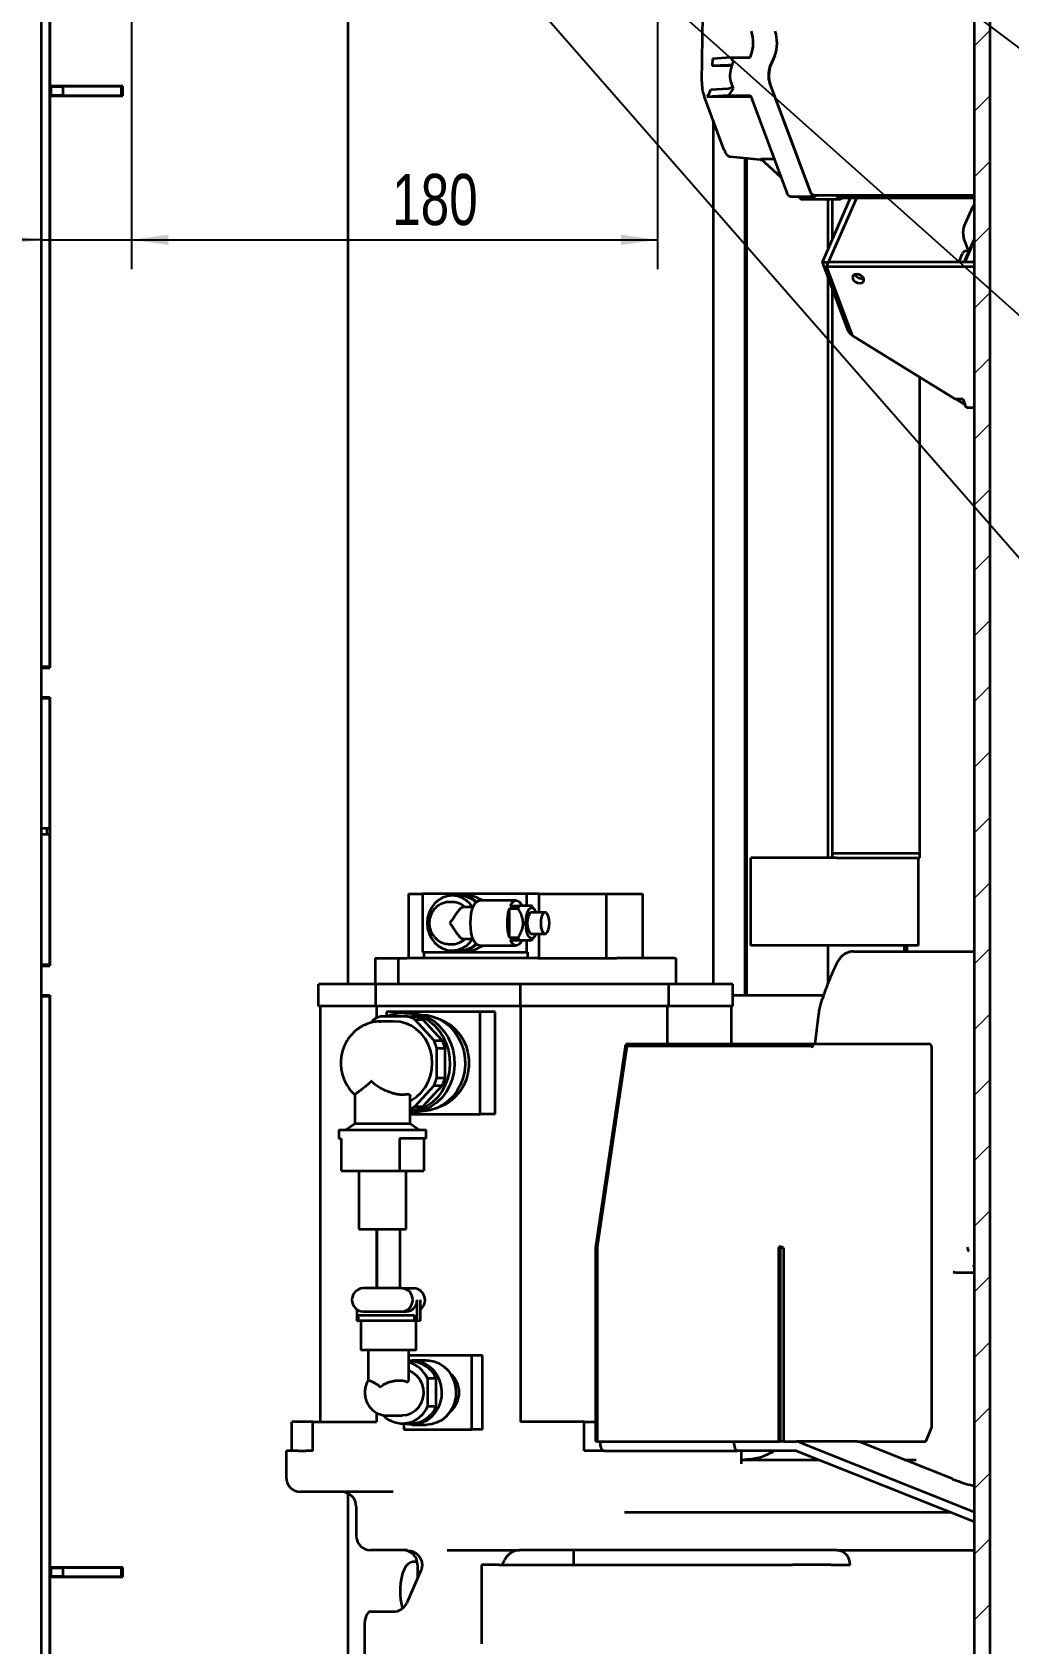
# Paper-space layout 'Blatt1' of a CAD drawing. Header units: millimetres. Extents: x 0 to 1189, y 0 to 841.
# Drawn here: x 539.8 to 606.6, y 474 to 584.4 of the extents above; entities that cross this region are included whole.
import ezdxf

# ---------------------------------------------------------------- set-up
doc = ezdxf.new("R2010")
doc.units = ezdxf.units.MM
doc.layers.add('BEMASSUNG', color=1, linetype='Continuous')
doc.layers.add('BESCHRIFTUNG', color=5, linetype='Continuous')
doc.styles.add('SLDTEXTSTYLE2', font='TXT', dxfattribs={"width": 0.75})
doc.dimstyles.new('SLDDIMSTYLE0', dxfattribs={"dimtxt": 0.18, "dimasz": 0.7, "dimexe": 0, "dimexo": 0.0625, "dimgap": 0, "dimtad": 0, "dimtih": 1, "dimtoh": 1, "dimdec": 0, "dimrnd": 1e-09, "dimzin": 0, "dimdsep": 46, "dimtxsty": 'Standard', "dimblk1": 'DOT', "dimblk2": 'DOT', "dimsah": 1, "dimcen": 0.09, "dimadec": 0, "dimazin": 0, "dimtfac": 0.7, "dimtdec": 0, "dimtofl": 0, "dimtmove": 0, "dimatfit": 3, "dimldrblk": 'DOT', "dimfxl": 1, "dimfrac": 2, "dimtolj": 1, "dimtzin": 0, "dimarcsym": 0})
doc.dimstyles.new('SLDDIMSTYLE1', dxfattribs={"dimtxt": 3.5, "dimasz": 2.5, "dimexe": 0, "dimexo": 0.0625, "dimgap": 0.875, "dimtad": 1, "dimdec": 1, "dimlfac": 5, "dimrnd": 1e-09, "dimzin": 12, "dimdsep": 46, "dimtxsty": 'SLDTEXTSTYLE2', "dimsah": 1, "dimcen": 0.09, "dimadec": 0, "dimazin": 3, "dimtfac": 1, "dimtdec": 1, "dimtmove": 0, "dimatfit": 0, "dimfxl": 1, "dimfrac": 2, "dimtolj": 1, "dimtzin": 12, "dimarcsym": 0})
doc.dimstyles.new('SLDDIMSTYLE2', dxfattribs={"dimtxt": 3.5, "dimasz": 2.5, "dimexe": 0, "dimexo": 0.0625, "dimgap": 0.875, "dimtad": 1, "dimdec": 1, "dimlfac": 5, "dimrnd": 1e-09, "dimzin": 12, "dimdsep": 46, "dimtxsty": 'SLDTEXTSTYLE2', "dimsah": 1, "dimcen": 0.09, "dimadec": 0, "dimazin": 3, "dimtfac": 1, "dimtdec": 1, "dimtofl": 0, "dimtmove": 0, "dimatfit": 3, "dimfxl": 1, "dimfrac": 2, "dimtolj": 1, "dimtzin": 12, "dimarcsym": 0})

# ---------------------------------------------------------------- blocks, each defined once
blk = doc.blocks.new('SW_HATCH_0')
at = {"color": 0, "linetype": 'Continuous', "lineweight": 18}
for p, q in [((187.17, -37.34), (186.1, -38.41)), ((187.17, -41.83), (186.1, -42.9)), ((187.17, -46.32), (186.1, -47.39)), ((187.17, -50.81), (186.1, -51.88)), ((187.17, -55.3), (186.1, -56.37)), ((187.17, -59.79), (186.1, -60.86)), ((187.17, -64.28), (186.1, -65.35)), ((187.17, -68.77), (186.1, -69.84)), ((187.17, -73.26), (186.1, -74.33)), ((187.17, -77.75), (186.1, -78.82)), ((187.17, -82.24), (186.1, -83.31)), ((187.17, -86.73), (186.1, -87.8)), ((187.17, -91.22), (186.1, -92.29)), ((187.17, -95.71), (186.1, -96.78)), ((187.17, -100.2), (186.1, -101.27)), ((187.17, -104.69), (186.1, -105.76)), ((187.17, -109.18), (186.1, -110.25)), ((187.17, -113.67), (186.1, -114.74)), ((187.17, -118.16), (186.1, -119.23)), ((187.17, -122.65), (186.1, -123.72)), ((187.17, -127.14), (186.1, -128.21)), ((187.17, -131.63), (186.1, -132.7)), ((187.17, -136.12), (186.1, -137.19)), ((187.17, -140.61), (186.1, -141.68)), ((187.17, -145.1), (186.1, -146.17))]:
    blk.add_line(p, q, dxfattribs=at)
blk = doc.blocks.new('_D_3')
at = {"layer": 'BEMASSUNG'}
for p, q in [((546.56, 622.43), (546.56, 568.15)), ((582.56, 622.43), (582.56, 568.15)), ((546.56, 570.15), (582.56, 570.15))]:
    blk.add_line(p, q, dxfattribs=at)
for points in [[(546.56, 570.15), (549.06, 569.8), (549.06, 570.5)], [(582.56, 570.15), (580.06, 570.5), (580.06, 569.8)]]:
    blk.add_solid(points, dxfattribs=at)
at = {"layer": 'BEMASSUNG', "insert": (564.39, 574.66), "char_height": 3.5, "attachment_point": 1, "style": 'SLDTEXTSTYLE2'}
blk.add_mtext('180', dxfattribs=at)
blk = doc.blocks.new('_D_4')
at = {"layer": 'BEMASSUNG'}
for p, q in [((546.56, 602.43), (546.56, 568.15)), ((540.36, 570.15), (530.08, 570.15)), ((540.36, 570.15), (546.56, 570.15)), ((546.56, 570.15), (551.56, 570.15))]:
    blk.add_line(p, q, dxfattribs=at)
for centre, start, end in [((536.29, 572.92), 153.4349, 206.5651), ((530.35, 572.92), 333.4349, 26.5651)]:
    blk.add_arc(centre, 6.21, start, end, dxfattribs=at)
for points in [[(540.36, 570.15), (537.86, 570.5), (537.86, 569.8)], [(546.56, 570.15), (549.06, 569.8), (549.06, 570.5)]]:
    blk.add_solid(points, dxfattribs=at)
at = {"layer": 'BEMASSUNG', "insert": (530.74, 574.66), "char_height": 3.5, "attachment_point": 1, "style": 'SLDTEXTSTYLE2'}
blk.add_mtext('31', dxfattribs=at)
blk = doc.blocks.new('_Dot')
at = {"color": 0, "linetype": 'ByBlock', "lineweight": -2}
blk.add_line((-0.5, 0), (-1, 0), dxfattribs=at)
at = {"color": 0, "linetype": 'ByBlock', "const_width": 0.5}
blk.add_lwpolyline([(-0.25, 0, 1), (0.25, 0, 1)], format="xyb", close=True, dxfattribs=at)

psp = doc.layouts.new('Blatt1')

# ---------------------------------------------------------------- linework, layer by layer
at = {"color": 7, "linetype": 'Continuous', "lineweight": 35}
for p, q in [((604.222, 733.312), (604.222, 426.386)), ((605.292, 733.312), (605.292, 426.592)), ((540.356, 686.632), (540.356, 458.432)), ((540.956, 601.639), (540.956, 580.659)), ((540.956, 540.939), (540.956, 601.539)), ((561.356, 593.632), (561.356, 519.192)), ((585.585, 581), (585.659, 585.508)), ((586.305, 582.551), (586.297, 582.052)), ((587.562, 582.625), (586.305, 582.551)), ((587.764, 582.339), (587.562, 582.625)), ((587.562, 582.625), (588.895, 582.625)), ((588.895, 582.625), (588.948, 582.745)), ((590.247, 581.999), (590.575, 582.745)), ((590.575, 582.745), (590.306, 582.135)), ((587.418, 582.117), (586.297, 582.052)), ((587.637, 582.052), (586.297, 582.052)), ((587.614, 581.999), (587.764, 582.339)), ((545.956, 580.659), (540.956, 580.659)), ((540.956, 580.639), (541.056, 580.639)), ((541.056, 580.039), (541.056, 580.639)), ((541.056, 580.639), (541.856, 580.639)), ((541.856, 580.639), (541.856, 580.039)), ((545.856, 580.639), (541.856, 580.639)), ((545.856, 580.039), (545.856, 580.639)), ((545.956, 580.639), (545.856, 580.639)), ((545.956, 580.019), (545.956, 580.659)), ((586.194, 580.449), (587.392, 580.518)), ((587.734, 580.5), (587.407, 580.02)), ((587.596, 580.869), (587.734, 580.5)), ((590.228, 580.869), (593.034, 573.372)), ((590.283, 580.722), (592.979, 573.519)), ((540.956, 580.039), (541.056, 580.039)), ((540.956, 580.019), (540.956, 540.839)), ((540.956, 580.019), (545.956, 580.019)), ((541.856, 580.039), (541.056, 580.039)), ((541.856, 580.039), (545.856, 580.039)), ((545.956, 580.039), (545.856, 580.039)), ((587.125, 576.28), (585.735, 579.994)), ((587.407, 580.02), (585.939, 579.935)), ((585.98, 579.994), (585.939, 579.935)), ((588.951, 579.935), (585.939, 579.935)), ((587.407, 580.02), (588.919, 580.02)), ((588.919, 580.02), (591.407, 573.372)), ((586.356, 578.335), (586.356, 519.192)), ((589.569, 575.627), (587.52, 575.83)), ((588.556, 518.432), (588.556, 575.728)), ((588.636, 575.72), (588.636, 518.432)), ((589.592, 575.626), (589.569, 575.627)), ((589.592, 575.626), (589.703, 575.626)), ((589.634, 575.69), (590.54, 575.69)), ((591.019, 574.409), (589.634, 575.69)), ((591.646, 573.114), (593.273, 573.114)), ((592.418, 572.938), (595.05, 572.938)), ((593.278, 573.197), (604.222, 573.197)), ((593.835, 568.618), (595.771, 573.02)), ((594.236, 569.53), (594.236, 572.938)), ((594.256, 568.62), (596.192, 573.02)), ((594.515, 572.938), (594.515, 570.163)), ((594.811, 573.197), (594.812, 573.195)), ((595.055, 573.02), (604.222, 573.02)), ((603.54, 571.08), (604.124, 572.409)), ((603.85, 569.366), (603.526, 570.232)), ((604.039, 569.669), (603.577, 568.62)), ((603.905, 569.366), (603.603, 569.366)), ((604.222, 570.194), (603.951, 569.576)), ((595.596, 563.915), (593.835, 568.618)), ((593.835, 568.618), (594.255, 568.618)), ((594.118, 568.308), (594.255, 568.62)), ((604.222, 568.308), (594.118, 568.308)), ((594.118, 568.308), (595.879, 563.602)), ((604.222, 568.62), (594.255, 568.62)), ((603.179, 568.62), (603.438, 569.207)), ((603.545, 568.62), (603.803, 569.207)), ((594.236, 527.832), (594.236, 567.548)), ((594.515, 566.803), (594.515, 528.132)), ((595.865, 563.641), (595.809, 563.675)), ((595.879, 563.602), (602.893, 559.267)), ((600.515, 528.132), (600.515, 560.737)), ((602.893, 559.267), (603.441, 559.267)), ((603.535, 558.9), (602.94, 559.267)), ((603.441, 559.267), (603.606, 558.827)), ((603.743, 558.678), (604.222, 558.678)), ((540.356, 540.939), (540.956, 540.939)), ((540.396, 538.839), (540.396, 540.839)), ((540.396, 540.839), (540.956, 540.839)), ((540.956, 538.739), (540.356, 538.739)), ((540.396, 538.839), (540.956, 538.839)), ((540.956, 538.839), (540.956, 520.439)), ((540.956, 529.839), (540.956, 538.739)), ((540.956, 529.839), (540.356, 529.839)), ((540.756, 529.839), (540.756, 529.439)), ((540.956, 529.439), (540.356, 529.439)), ((540.956, 520.539), (540.956, 529.439)), ((588.936, 521.832), (588.936, 527.832)), ((594.8, 527.832), (588.936, 527.832)), ((594.515, 528.132), (594.515, 527.832)), ((600.515, 528.132), (594.515, 528.132)), ((594.8, 527.832), (600.515, 527.832)), ((600.415, 521.832), (600.415, 527.832)), ((600.515, 527.832), (600.515, 528.132)), ((565.517, 525.372), (565.517, 520.972)), ((565.517, 525.372), (566.47, 525.372)), ((566.47, 525.372), (566.47, 521.372)), ((573.599, 525.372), (566.47, 525.372)), ((568.992, 525.252), (568.505, 525.252)), ((569.52, 525.272), (569.033, 525.272)), ((573.599, 524.552), (573.599, 525.372)), ((574.425, 525.372), (573.599, 525.372)), ((574.425, 525.372), (574.425, 524.102)), ((574.425, 525.372), (579.044, 525.372)), ((579.044, 525.372), (579.044, 520.972)), ((579.044, 525.372), (581.532, 525.372)), ((581.532, 525.372), (581.532, 520.972)), ((568.505, 524.812), (568.331, 524.812)), ((569.204, 524.449), (569.235, 524.451)), ((569.929, 524.452), (569.235, 524.452)), ((572.878, 524.912), (570.374, 524.912)), ((572.399, 524.362), (573.003, 524.362)), ((572.399, 524.362), (572.399, 522.383)), ((572.477, 524.552), (573.08, 524.552)), ((574.126, 524.304), (573.923, 524.552)), ((574.852, 524.102), (573.938, 524.102)), ((568.331, 521.932), (568.505, 521.932)), ((569.234, 522.292), (569.929, 522.292)), ((572.399, 522.383), (573.003, 522.383)), ((572.477, 522.192), (573.08, 522.192)), ((573.08, 522.192), (573.922, 522.192)), ((573.599, 521.372), (573.599, 522.192)), ((573.923, 522.192), (574.126, 522.441)), ((573.938, 522.642), (574.852, 522.642)), ((574.425, 522.642), (574.425, 520.972)), ((563.224, 520.972), (563.224, 519.192)), ((563.224, 520.972), (563.819, 520.972)), ((563.819, 520.972), (564.641, 520.972)), ((564.641, 520.972), (564.8, 520.972)), ((564.8, 520.972), (564.8, 519.192)), ((564.8, 520.972), (565.394, 520.972)), ((574.351, 520.972), (565.394, 520.972)), ((566.47, 521.372), (573.599, 521.372)), ((566.551, 521.372), (566.551, 520.972)), ((568.505, 521.492), (568.992, 521.492)), ((568.781, 521.492), (569.033, 521.472)), ((569.033, 521.472), (569.52, 521.472)), ((570.374, 521.832), (572.878, 521.832)), ((573.681, 521.372), (573.599, 521.372)), ((573.681, 520.972), (573.681, 521.372)), ((574.351, 520.972), (575.671, 520.972)), ((575.671, 520.972), (576.036, 520.972)), ((576.036, 520.972), (577.62, 520.972)), ((577.62, 520.972), (578.442, 520.972)), ((578.442, 520.972), (579.762, 520.972)), ((583.738, 520.972), (579.762, 520.972)), ((583.738, 520.972), (583.824, 520.972)), ((583.824, 519.192), (583.824, 520.972)), ((595.293, 521.832), (588.936, 521.832)), ((594.236, 519.298), (594.236, 521.832)), ((600.415, 521.832), (595.293, 521.832)), ((595.974, 521.432), (603.469, 521.432)), ((599.436, 521.832), (599.436, 521.432)), ((599.636, 521.432), (599.636, 521.832)), ((603.469, 521.432), (604.222, 521.432)), ((540.356, 520.539), (540.956, 520.539)), ((540.396, 518.439), (540.396, 520.439)), ((540.396, 520.439), (540.956, 520.439)), ((559.349, 517.692), (559.349, 519.192)), ((563.25, 519.192), (559.349, 519.192)), ((563.25, 519.192), (563.25, 517.692)), ((573.168, 519.192), (563.25, 519.192)), ((573.168, 517.692), (573.168, 519.192)), ((583.296, 519.192), (573.168, 519.192)), ((583.296, 519.192), (583.296, 517.692)), ((587.699, 519.192), (583.296, 519.192)), ((587.699, 517.692), (587.699, 519.192)), ((540.956, 518.339), (540.356, 518.339)), ((540.396, 518.439), (540.956, 518.439)), ((540.956, 518.439), (540.956, 479.259)), ((540.956, 462.739), (540.956, 518.339)), ((563.25, 517.692), (559.349, 517.692)), ((559.458, 517.692), (559.458, 489.232)), ((573.168, 517.692), (563.25, 517.692)), ((563.328, 517.692), (563.328, 516.872)), ((583.296, 517.692), (573.168, 517.692)), ((573.171, 517.692), (573.171, 489.232)), ((583.221, 517.692), (583.221, 515.113)), ((587.699, 517.692), (583.296, 517.692)), ((587.591, 517.692), (587.591, 515.113)), ((587.699, 518.432), (593.912, 518.432)), ((563.132, 516.771), (562.928, 516.548)), ((563.499, 516.64), (563.616, 516.642)), ((565.468, 516.982), (563.598, 516.982)), ((564.533, 516.642), (563.616, 516.642)), ((564.012, 517.292), (564.012, 516.982)), ((570.41, 517.292), (564.012, 517.292)), ((565.531, 517.216), (565.215, 517.216)), ((565.468, 516.982), (566.036, 516.982)), ((567.256, 515.325), (565.933, 516.771)), ((565.933, 516.771), (566.501, 516.771)), ((566.359, 517.102), (566.332, 517.102)), ((567.824, 515.325), (566.501, 516.771)), ((570.41, 510.292), (570.41, 517.292)), ((571.449, 517.292), (570.41, 517.292)), ((571.449, 510.292), (571.449, 517.292)), ((593.57, 517.162), (593.313, 515.113)), ((567.256, 515.325), (567.824, 515.325)), ((567.449, 512.769), (567.449, 514.815)), ((567.449, 514.815), (568.017, 514.815)), ((568.017, 512.769), (568.017, 514.815)), ((580.333, 514.874), (578.304, 501.135)), ((580.461, 514.955), (578.432, 501.217)), ((580.449, 514.874), (580.333, 514.874)), ((592.891, 514.955), (580.461, 514.955)), ((580.553, 515.113), (592.983, 515.113)), ((592.983, 515.113), (601.098, 515.113)), ((601.317, 514.872), (601.338, 514.872)), ((601.338, 488.872), (601.338, 514.872)), ((565.933, 510.813), (567.256, 512.26)), ((566.501, 510.813), (567.824, 512.26)), ((567.256, 512.26), (567.824, 512.26)), ((567.449, 512.769), (568.017, 512.769)), ((561.844, 511.618), (561.844, 509.622)), ((565.624, 509.622), (565.624, 511.525)), ((565.624, 510.602), (566.036, 510.602)), ((565.624, 510.292), (570.41, 510.292)), ((565.933, 510.813), (566.501, 510.813)), ((566.332, 510.482), (566.359, 510.482)), ((571.449, 510.292), (570.41, 510.292)), ((560.744, 509.222), (560.744, 508.622)), ((560.744, 509.222), (562.52, 509.222)), ((560.744, 508.622), (560.911, 508.622)), ((560.911, 508.622), (560.911, 506.422)), ((561.844, 509.622), (561.244, 509.222)), ((565.624, 509.622), (561.844, 509.622)), ((562.52, 509.222), (566.724, 509.222)), ((566.724, 508.622), (564.896, 508.622)), ((564.896, 508.622), (564.896, 506.422)), ((566.224, 509.222), (565.624, 509.622)), ((566.556, 508.622), (566.556, 506.422)), ((566.724, 508.622), (566.724, 509.222)), ((560.911, 506.422), (564.896, 506.422)), ((562.114, 506.422), (562.114, 502.422)), ((564.896, 506.422), (566.556, 506.422)), ((565.354, 502.422), (565.354, 506.422)), ((562.114, 502.422), (563.076, 502.422)), ((563.076, 502.422), (565.354, 502.422)), ((563.328, 502.422), (563.328, 498.372)), ((563.343, 502.422), (563.343, 498.372)), ((564.943, 498.372), (564.943, 502.422)), ((578.426, 501.135), (578.304, 501.135)), ((578.304, 501.135), (578.304, 487.873)), ((578.426, 501.135), (578.426, 487.873)), ((590.856, 487.873), (590.856, 501.135)), ((590.954, 501.135), (590.862, 501.217)), ((591.174, 501.135), (590.954, 501.135)), ((590.954, 487.873), (590.954, 501.135)), ((590.954, 501.135), (590.954, 487.872)), ((591.174, 501.135), (591.174, 487.872)), ((604.222, 499.827), (604.187, 499.947)), ((604.209, 499.943), (604.198, 499.909)), ((604.222, 499.432), (602.982, 499.432)), ((565.056, 498.372), (562.387, 498.372)), ((565.056, 498.372), (565.9, 498.372)), ((561.964, 496.92), (561.964, 496.132)), ((562.063, 496.532), (562.063, 496.132)), ((562.063, 496.532), (565.914, 496.532)), ((562.387, 496.772), (565.056, 496.772)), ((565.056, 496.772), (565.364, 496.772)), ((565.914, 496.132), (565.914, 496.532)), ((566.095, 496.132), (566.095, 497.572)), ((566.323, 496.132), (566.323, 497.572)), ((561.964, 496.132), (562.063, 496.132)), ((565.914, 496.132), (562.063, 496.132)), ((562.243, 496.132), (562.243, 494.132)), ((565.914, 496.132), (566.095, 496.132)), ((566.043, 494.132), (566.043, 496.132)), ((566.323, 496.132), (566.095, 496.132)), ((565.88, 494.132), (562.243, 494.132)), ((562.743, 494.132), (562.743, 492.056)), ((565.543, 492.16), (565.543, 494.132)), ((569.833, 493.772), (565.543, 493.772)), ((565.685, 493.352), (565.543, 493.352)), ((566.748, 493.432), (565.766, 493.432)), ((566.043, 494.132), (565.88, 494.132)), ((569.833, 488.692), (569.833, 493.772)), ((570.571, 493.772), (569.833, 493.772)), ((570.571, 488.692), (570.571, 493.772)), ((566.812, 492.193), (566.812, 490.272)), ((567.413, 492.193), (566.812, 492.193)), ((567.413, 490.272), (567.413, 492.193)), ((567.413, 490.272), (566.812, 490.272)), ((557.52, 487.232), (557.52, 489.232)), ((558.962, 489.232), (557.52, 489.232)), ((558.962, 489.232), (563.328, 489.232)), ((558.962, 487.232), (558.962, 489.232)), ((563.328, 489.848), (563.328, 489.232)), ((564.062, 489.652), (565.085, 489.652)), ((565.085, 489.112), (565.685, 489.112)), ((565.19, 489.112), (565.19, 488.692)), ((565.766, 489.032), (566.748, 489.032)), ((577.537, 489.232), (573.171, 489.232)), ((577.537, 487.232), (577.537, 489.232)), ((577.537, 489.232), (578.304, 489.232)), ((600.912, 487.872), (601.317, 488.872)), ((601.338, 488.872), (601.317, 488.872)), ((565.19, 488.692), (569.833, 488.692)), ((570.571, 488.692), (569.833, 488.692)), ((578.426, 487.873), (578.304, 487.873)), ((578.426, 487.873), (590.856, 487.873)), ((588.033, 487.872), (588.358, 487.872)), ((588.358, 487.872), (589.15, 487.872)), ((589.15, 487.872), (590.954, 487.872)), ((590.856, 487.873), (590.954, 487.873)), ((591.174, 487.872), (590.954, 487.872)), ((591.174, 487.872), (592.001, 487.872)), ((592.001, 487.872), (592.074, 487.872)), ((596.213, 487.872), (592.074, 487.872)), ((592.275, 487.834), (604.222, 483.076)), ((596.213, 487.872), (600.912, 487.872)), ((602.744, 485.313), (596.413, 487.834)), ((557.128, 487.232), (557.128, 485.432)), ((557.128, 487.232), (557.195, 487.232)), ((557.965, 487.232), (557.195, 487.232)), ((557.965, 487.232), (558.492, 487.232)), ((558.962, 487.232), (558.492, 487.232)), ((578.894, 487.232), (577.537, 487.232)), ((578.894, 487.232), (588.033, 487.232)), ((588.358, 487.232), (588.033, 487.232)), ((588.299, 486.341), (588.299, 487.232)), ((588.299, 486.632), (590.046, 486.632)), ((589.15, 487.232), (588.358, 487.232)), ((592.074, 487.232), (589.15, 487.232)), ((590.046, 486.632), (593.581, 486.632)), ((590.279, 487.158), (590.279, 487.232)), ((592.074, 487.232), (604.222, 482.395)), ((599.43, 486.632), (600.251, 486.632)), ((558.898, 484.432), (558.128, 484.432)), ((564.461, 484.432), (558.898, 484.432)), ((604.222, 484.817), (603.873, 484.921)), ((561.356, 484.339), (561.356, 465.332)), ((561.933, 483.432), (561.933, 481.432)), ((580.299, 483.032), (602.621, 483.032)), ((564.719, 480.432), (562.933, 480.432)), ((565.45, 480.432), (564.719, 480.432)), ((568.148, 480.432), (572.667, 480.432)), ((572.667, 480.432), (573.104, 480.432)), ((575.118, 480.432), (573.104, 480.432)), ((576.836, 480.432), (575.118, 480.432)), ((576.836, 479.432), (576.836, 480.432)), ((594.82, 480.432), (576.836, 480.432)), ((594.82, 480.432), (595.876, 480.432)), ((595.876, 480.432), (597.414, 480.432)), ((597.414, 480.432), (604.222, 480.432)), ((545.956, 479.259), (540.956, 479.259)), ((540.956, 479.239), (541.056, 479.239)), ((541.056, 478.639), (541.056, 479.239)), ((541.056, 479.239), (541.856, 479.239)), ((541.856, 479.239), (541.856, 478.639)), ((545.856, 479.239), (541.856, 479.239)), ((545.856, 478.639), (545.856, 479.239)), ((545.956, 479.239), (545.856, 479.239)), ((545.956, 478.619), (545.956, 479.259)), ((566.381, 479.105), (565.397, 476.835)), ((566.113, 479.632), (565.765, 479.632)), ((566.133, 479.432), (566.133, 478.534)), ((570.5, 479.432), (570.5, 474.032)), ((571.688, 479.432), (570.5, 479.432)), ((571.688, 479.432), (591.796, 479.432)), ((571.898, 479.432), (572.08, 479.757)), ((594.435, 479.432), (591.796, 479.432)), ((594.435, 479.432), (595.734, 479.432)), ((540.956, 478.639), (541.056, 478.639)), ((540.956, 478.619), (540.956, 462.639)), ((540.956, 478.619), (545.956, 478.619)), ((541.856, 478.639), (541.056, 478.639)), ((541.856, 478.639), (545.856, 478.639)), ((545.956, 478.639), (545.856, 478.639)), ((562.906, 476.232), (564.507, 476.232)), ((562.501, 475.232), (562.501, 471.032))]:
    psp.add_line(p, q, dxfattribs=at)
at = {"color": 7, "linetype": 'Continuous', "lineweight": 35, "flags": 128}
for points in [[(587.642, 582.061), (587.54, 582.104), (587.418, 582.117)], [(591.646, 573.114), (591.633, 573.115), (591.57, 573.136), (591.51, 573.188), (591.455, 573.267), (591.407, 573.372)], [(593.278, 573.197), (593.261, 573.197), (593.182, 573.225), (593.107, 573.289), (593.039, 573.388), (592.979, 573.519)], [(593.034, 573.372), (593.082, 573.267), (593.137, 573.188), (593.197, 573.136), (593.26, 573.115), (593.323, 573.124), (593.385, 573.163), (593.415, 573.195)], [(594.812, 573.195), (594.859, 573.091), (594.914, 573.011), (594.974, 572.96), (595.037, 572.938), (595.101, 572.947), (595.162, 572.987), (595.194, 573.02)], [(595.898, 567.601), (595.913, 567.485), (595.985, 567.368), (596.104, 567.27), (596.251, 567.204), (596.404, 567.181), (596.54, 567.204), (596.638, 567.27), (596.683, 567.368), (596.668, 567.485), (596.596, 567.601), (596.477, 567.699), (596.33, 567.765), (596.177, 567.788), (596.041, 567.765), (595.943, 567.699), (595.898, 567.601)], [(603.535, 558.9), (603.574, 558.877), (603.59, 558.869)], [(603.743, 558.678), (603.736, 558.679), (603.7, 558.691), (603.665, 558.721), (603.634, 558.767), (603.606, 558.827)], [(569.922, 524.436), (569.736, 524.684), (569.477, 524.923), (569.18, 525.101), (568.857, 525.213), (568.521, 525.252), (568.183, 525.219), (567.858, 525.114), (567.559, 524.941), (567.296, 524.708), (567.08, 524.422), (566.919, 524.096), (566.82, 523.741), (566.787, 523.372), (566.82, 523.004), (566.919, 522.649), (567.08, 522.323), (567.296, 522.037), (567.559, 521.803), (567.858, 521.631), (568.183, 521.526), (568.521, 521.492), (568.857, 521.532), (569.18, 521.644), (569.477, 521.822), (569.736, 522.061), (569.912, 522.292)], [(569.749, 523.372), (569.764, 523.703), (569.807, 524.019), (569.877, 524.304), (569.969, 524.546), (570.081, 524.733), (570.207, 524.856), (570.34, 524.91), (570.374, 524.912)], [(570.624, 524.912), (570.598, 524.925), (570.417, 524.999)], [(572.477, 524.552), (572.566, 524.706), (572.665, 524.82), (572.77, 524.889), (572.878, 524.912), (572.987, 524.889), (573.092, 524.82), (573.191, 524.706), (573.28, 524.552)], [(574.239, 524.102), (574.237, 524.108), (574.149, 524.273), (574.048, 524.377), (573.938, 524.412), (573.829, 524.377), (573.727, 524.273), (573.64, 524.108), (573.573, 523.892), (573.531, 523.642), (573.517, 523.372), (573.531, 523.103), (573.573, 522.852), (573.64, 522.637), (573.727, 522.472), (573.829, 522.368), (573.938, 522.332), (574.048, 522.368), (574.149, 522.472), (574.237, 522.637), (574.239, 522.642)], [(573.938, 524.102), (573.847, 524.067), (573.764, 523.963), (573.699, 523.801), (573.657, 523.598), (573.642, 523.372), (573.657, 523.147), (573.699, 522.943), (573.764, 522.782), (573.847, 522.678), (573.938, 522.642)], [(574.944, 524.067), (574.852, 524.102), (574.761, 524.067), (574.678, 523.963), (574.613, 523.801), (574.571, 523.598), (574.556, 523.372), (574.571, 523.147), (574.613, 522.943), (574.678, 522.782), (574.761, 522.678), (574.852, 522.642), (574.944, 522.678), (575.027, 522.782), (575.092, 522.943), (575.134, 523.147), (575.149, 523.372), (575.134, 523.598), (575.092, 523.801), (575.027, 523.963), (574.944, 524.067)], [(570.374, 521.832), (570.34, 521.835), (570.207, 521.889), (570.081, 522.012), (569.969, 522.199), (569.877, 522.44), (569.807, 522.726), (569.764, 523.041), (569.749, 523.372)], [(573.28, 522.192), (573.191, 522.039), (573.092, 521.925), (572.987, 521.856), (572.878, 521.832), (572.77, 521.856), (572.665, 521.925), (572.566, 522.039), (572.477, 522.192)], [(570.417, 521.745), (570.598, 521.819), (570.624, 521.832)], [(565.624, 511.204), (565.715, 511.253), (566.064, 511.487), (566.375, 511.777), (566.64, 512.117), (566.854, 512.499), (567.01, 512.912), (567.106, 513.347), (567.138, 513.792), (567.106, 514.238), (567.01, 514.673), (566.854, 515.086), (566.64, 515.468), (566.375, 515.808), (566.064, 516.098), (565.715, 516.332), (565.338, 516.503), (564.94, 516.607), (564.533, 516.642)], [(565.215, 517.216), (565.67, 517.18), (566.116, 517.071), (566.543, 516.893), (566.941, 516.648), (567.303, 516.342), (567.62, 515.983), (567.886, 515.576), (568.095, 515.132), (568.242, 514.658), (568.325, 514.167), (568.342, 513.667), (568.292, 513.17), (568.176, 512.687), (567.998, 512.227), (567.76, 511.8), (567.467, 511.416), (567.127, 511.082), (566.746, 510.807), (566.333, 510.594), (565.895, 510.45), (565.624, 510.398)], [(565.531, 517.216), (565.987, 517.18), (566.433, 517.071), (566.859, 516.893), (567.258, 516.648), (567.619, 516.342), (567.936, 515.983), (568.202, 515.576), (568.411, 515.132), (568.559, 514.658), (568.642, 514.167), (568.658, 513.667), (568.608, 513.17), (568.493, 512.687), (568.314, 512.227), (568.076, 511.8), (567.784, 511.416), (567.444, 511.082), (567.063, 510.807), (566.649, 510.594), (566.211, 510.45), (565.759, 510.378), (565.624, 510.37)], [(566.359, 517.102), (566.799, 517.067), (567.23, 516.962), (567.643, 516.789), (568.028, 516.553), (568.378, 516.258), (568.684, 515.91), (568.941, 515.517), (569.143, 515.087), (569.286, 514.63), (569.366, 514.154), (569.382, 513.672), (569.334, 513.191), (569.222, 512.724), (569.049, 512.279), (568.819, 511.866), (568.537, 511.495), (568.208, 511.173), (567.839, 510.906), (567.44, 510.701), (567.017, 510.562), (566.58, 510.491), (566.359, 510.482)], [(567.655, 516.783), (568.026, 516.621), (568.397, 516.387), (568.733, 516.094), (569.025, 515.75), (569.266, 515.362), (569.452, 514.94), (569.579, 514.491), (569.643, 514.027), (569.643, 513.558), (569.579, 513.094), (569.452, 512.645), (569.266, 512.222), (569.025, 511.835), (568.733, 511.491), (568.397, 511.198), (568.026, 510.963), (567.655, 510.802)], [(565.543, 493.419), (565.586, 493.424), (565.947, 493.424), (566.301, 493.353), (566.639, 493.215), (566.948, 493.012), (567.22, 492.753), (567.445, 492.444), (567.615, 492.097), (567.727, 491.722), (567.775, 491.331), (567.759, 490.937), (567.679, 490.553), (567.537, 490.19), (567.338, 489.861), (567.089, 489.576), (566.798, 489.344), (566.473, 489.173), (566.125, 489.068), (565.766, 489.032)], [(566.748, 493.432), (566.929, 493.424), (567.283, 493.353), (567.621, 493.215), (567.93, 493.012), (568.202, 492.753), (568.426, 492.444), (568.597, 492.097), (568.709, 491.722), (568.757, 491.331), (568.741, 490.937), (568.661, 490.553), (568.519, 490.19), (568.32, 489.861), (568.071, 489.576), (567.78, 489.344), (567.455, 489.173), (567.107, 489.068), (566.748, 489.032)], [(565.543, 492.731), (565.546, 492.73), (565.829, 492.586), (566.078, 492.379), (566.28, 492.119), (566.426, 491.817), (566.51, 491.488), (566.527, 491.147), (566.476, 490.81), (566.361, 490.492), (566.185, 490.21), (565.959, 489.975), (565.691, 489.798), (565.395, 489.689), (565.085, 489.652)], [(565.766, 489.032), (565.407, 489.068), (565.229, 489.112)], [(578.894, 487.232), (578.843, 487.245), (578.794, 487.281), (578.749, 487.34), (578.71, 487.42), (578.677, 487.517), (578.653, 487.628), (578.639, 487.748), (578.634, 487.873)], [(587.774, 487.873), (587.779, 487.748), (587.793, 487.628), (587.817, 487.517), (587.85, 487.42), (587.889, 487.34), (587.934, 487.281), (587.983, 487.245), (588.033, 487.232)], [(565.109, 476.455), (565.043, 476.716), (564.986, 477.069), (564.957, 477.442), (564.957, 477.823), (564.986, 478.196), (565.043, 478.549), (565.127, 478.869), (565.233, 479.144), (565.359, 479.364), (565.499, 479.522), (565.649, 479.612), (565.765, 479.632)], [(562.906, 476.232), (562.827, 476.213), (562.751, 476.156), (562.681, 476.064), (562.619, 475.94), (562.569, 475.788), (562.531, 475.615), (562.508, 475.427), (562.501, 475.232)]]:
    psp.add_lwpolyline(points, dxfattribs=at)
at = {"color": 7, "linetype": 'Continuous', "lineweight": 35}
for centre, radius, start, end in [((586.577, 583.632), 2.531, 339.49127, 18.63588), ((588.204, 583.632), 2.531, 339.49127, 18.63588), ((589.195, 581.408), 1.687, 159.49062, 198.63653), ((591.827, 581.408), 1.688, 159.49208, 198.63507), ((592.282, 581.396), 2.109, 159.49104, 198.63611), ((588.419, 580.909), 2.836, 178.15948, 198.81564), ((584.586, 580.928), 1.678, 326.19936, 343.40288), ((587.348, 580.995), 0.479, 275.28952, 313.64669), ((587.715, 576.399), 0.601, 191.45203, 251.10467), ((592.474, 573.208), 0.276, 199.85603, 258.24388), ((595.088, 573.301), 0.283, 201.6976, 263.34722), ((604.411, 572.305), 0.305, 128.1611, 160.08844), ((604.725, 570.636), 1.266, 159.49097, 198.63578), ((603.646, 569.156), 0.215, 101.63885, 166.21404), ((604.102, 569.096), 0.318, 131.22542, 159.64025), ((604.129, 569.497), 0.194, 117.71854, 194.80144), ((596.529, 568.028), 0.534, 208.58833, 283.93039), ((596.061, 564.113), 0.505, 203.17269, 240.12786), ((569.029, 523.634), 1.637, 46.33752, 98.69833), ((568.979, 523.612), 1.64, 45.66477, 89.5509), ((569.509, 523.626), 1.647, 51.38459, 89.63323), ((568.497, 523.56), 1.253, 45.44447, 89.62193), ((575.615, 523.372), 3.364, 162.89309, 197.10691), ((574.598, 523.826), 1.683, 154.41625, 161.4169), ((568.497, 523.185), 1.253, 270.37807, 314.55553), ((568.979, 523.133), 1.64, 270.4491, 314.33523), ((569.02, 523.128), 1.656, 270.43614, 313.46062), ((574.598, 522.919), 1.683, 198.5831, 205.58375), ((569.509, 523.119), 1.647, 270.36677, 308.61541), ((564.566, 514.226), 2.921, 109.36072, 119.39897), ((565.218, 514.319), 2.898, 90.07427, 113.18185), ((564.499, 514.226), 2.921, 60.60059, 70.63972), ((565.068, 514.227), 2.921, 60.60005, 70.64026), ((564.058, 513.823), 3.533, 16.31504, 25.15728), ((564.626, 513.823), 3.533, 16.31504, 25.15728), ((580.563, 514.882), 0.231, 92.67198, 182.19675), ((592.913, 514.407), 0.548, 58.11735, 92.2994), ((592.972, 514.882), 0.231, 357.54309, 87.31014), ((601.087, 514.882), 0.231, 357.54277, 87.31045), ((564.058, 513.762), 3.533, 334.84272, 343.68496), ((564.626, 513.762), 3.533, 334.84272, 343.68496), ((564.493, 513.372), 2.936, 292.65286, 299.38497), ((565.068, 513.358), 2.921, 289.35987, 299.40042), ((578.991, 501.136), 0.565, 171.72088, 180.09431), ((591.423, 501.136), 0.566, 171.73363, 180.08156), ((590.884, 500.67), 0.548, 58.11576, 92.29996), ((590.954, 501.134), 0.000815, 55.98985, 94.3934), ((590.954, 501.135), 0.000239, 160.8112, 194.20969), ((562.439, 497.572), 0.802, 93.73698, 266.26302), ((565.004, 497.572), 0.802, 273.73745, 86.26255), ((565.831, 497.565), 0.811, 307.29339, 85.16288), ((565.328, 497.539), 0.768, 272.68916, 2.45726), ((565.003, 491.387), 1.98, 24.01394, 74.16841), ((565.643, 491.424), 1.929, 23.49647, 88.75583), ((567.301, 491.232), 1.679, 309.88631, 50.11369), ((565.094, 490.976), 1.857, 224.30438, 337.70405), ((565.643, 491.041), 1.929, 271.24357, 336.50386), ((588.034, 487.873), 0.000372, 167.07663, 238.28449), ((592.074, 487.332), 0.541, 68.2141, 89.94854), ((596.212, 487.332), 0.541, 68.21437, 89.94859), ((592.074, 487.232), 0.000299, 66.92117, 91.51024), ((558.128, 485.432), 1, 180.00026, 270.00009), ((560.933, 483.432), 1, 0.00026, 89.99974), ((607.845, 498.201), 13.861, 248.40707, 253.34715), ((602.787, 484.033), 1, 240.36154, 256.2104), ((562.933, 481.432), 1, 180.00026, 269.99974), ((565.133, 479.432), 1, 0.00026, 89.99974), ((594.775, 479.474), 0.96, 357.54251, 87.31115), ((564.48, 477.232), 1, 269.99975, 336.57181)]:
    psp.add_arc(centre, radius, start, end, dxfattribs=at)
for points, knots in [([(568.331, 524.812), (568.233, 524.806), (568.039, 524.794), (567.76, 524.699), (567.508, 524.551), (567.291, 524.354), (567.118, 524.116), (566.995, 523.845), (566.929, 523.551), (566.923, 523.247), (566.98, 522.946), (567.099, 522.66), (567.276, 522.406), (567.503, 522.196), (567.767, 522.043), (568.04, 521.95), (568.224, 521.941), (568.307, 521.937)], [0, 0, 0, 0, 0.0657465, 0.1315131, 0.1969904, 0.2625233, 0.3284437, 0.3950098, 0.4623708, 0.5305474, 0.5994344, 0.6687656, 0.7382258, 0.8074532, 0.8761183, 0.9439978, 1, 1, 1, 1]), ([(569.204, 524.449), (569.195, 524.447), (569.175, 524.441), (569.144, 524.425), (569.111, 524.403), (569.076, 524.375), (569.025, 524.329), (568.973, 524.274), (568.921, 524.211), (568.879, 524.158), (568.837, 524.101), (568.793, 524.04), (568.749, 523.975), (568.703, 523.906), (568.656, 523.835), (568.608, 523.762), (568.56, 523.69), (568.513, 523.619), (568.466, 523.551), (568.417, 523.484), (568.372, 523.425), (568.341, 523.388), (568.328, 523.373), (568.327, 523.372)], [0, 0, 0, 0, 0.0207971, 0.0450014, 0.0733354, 0.1056263, 0.1402817, 0.2208745, 0.2666563, 0.3144639, 0.36508, 0.4189428, 0.4751035, 0.5340293, 0.5946084, 0.657262, 0.7208492, 0.7796879, 0.8386706, 0.8981381, 0.9572384, 0.9979915, 1, 1, 1, 1]), ([(573.003, 524.362), (573.056, 524.266), (573.162, 524.078), (573.279, 523.777), (573.351, 523.421), (573.309, 523.05), (573.178, 522.701), (573.068, 522.495), (573.007, 522.391), (573.003, 522.383)], [0, 0, 0, 0, 0.1561468, 0.306936, 0.4583464, 0.6684256, 0.8283771, 0.9873865, 1, 1, 1, 1]), ([(573.922, 524.552), (573.922, 524.552), (573.925, 524.552), (573.9, 524.552), (573.887, 524.552), (573.824, 524.552), (573.74, 524.552), (573.626, 524.552), (573.503, 524.552), (573.377, 524.552), (573.243, 524.552), (573.142, 524.552), (573.088, 524.552), (573.08, 524.552)], [0, 0, 0, 0, 0.0004597, 0.011082, 0.0408911, 0.0942362, 0.2037482, 0.3584866, 0.4941867, 0.643628, 0.8048091, 0.9730552, 1, 1, 1, 1]), ([(568.327, 523.372), (568.328, 523.372), (568.348, 523.349), (568.387, 523.301), (568.442, 523.227), (568.496, 523.151), (568.549, 523.073), (568.6, 522.995), (568.651, 522.918), (568.701, 522.841), (568.751, 522.766), (568.801, 522.694), (568.85, 522.627), (568.898, 522.562), (568.957, 522.49), (569.014, 522.427), (569.069, 522.375), (569.111, 522.341), (569.155, 522.312), (569.189, 522.3), (569.204, 522.295)], [0, 0, 0, 0, 0.0020103, 0.0658175, 0.1315369, 0.1984052, 0.2665146, 0.3322335, 0.3978626, 0.4638576, 0.5288155, 0.5902259, 0.6496577, 0.7075418, 0.7623155, 0.8497774, 0.8885005, 0.9236589, 0.9657186, 1, 1, 1, 1]), ([(569.234, 522.293), (569.232, 522.293), (569.222, 522.292), (569.212, 522.294), (569.204, 522.295)], [0, 0, 0, 0, 0.1954734, 1, 1, 1, 1]), ([(595.974, 521.432), (595.887, 521.426), (595.715, 521.414), (595.476, 521.324), (595.264, 521.191), (595.076, 521.015), (594.909, 520.799), (594.823, 520.633), (594.778, 520.547)], [0, 0, 0, 0, 0.166797, 0.3261023, 0.4822151, 0.6424136, 0.8162135, 1, 1, 1, 1]), ([(594.778, 520.547), (594.716, 520.414), (594.531, 520.017), (594.245, 519.337), (593.963, 518.592), (593.801, 518.112), (593.735, 517.917)], [0, 0, 0, 0, 0.1560165, 0.4634167, 0.7819205, 1, 1, 1, 1]), ([(593.735, 517.917), (593.716, 517.855), (593.659, 517.672), (593.606, 517.419), (593.579, 517.227), (593.57, 517.162)], [0, 0, 0, 0, 0.25016001, 0.74491531, 1, 1, 1, 1]), ([(563.616, 516.642), (563.503, 516.638), (563.253, 516.629), (562.875, 516.547), (562.492, 516.404), (562.135, 516.204), (561.81, 515.952), (561.525, 515.653), (561.284, 515.313), (561.094, 514.939), (560.959, 514.539), (560.881, 514.12), (560.865, 513.692), (560.91, 513.265), (561.017, 512.848), (561.184, 512.45), (561.409, 512.085), (561.632, 511.805), (561.796, 511.667), (561.85, 511.622)], [0, 0, 0, 0, 0.0496147, 0.1091748, 0.1686687, 0.22824, 0.288036, 0.3481829, 0.4087727, 0.4698535, 0.5314247, 0.5934442, 0.6558312, 0.7184799, 0.7812511, 0.8440053, 0.9066086, 0.9689332, 1, 1, 1, 1]), ([(562.967, 512.542), (562.966, 512.542), (562.93, 512.506), (562.859, 512.437), (562.752, 512.339), (562.644, 512.246), (562.532, 512.153), (562.418, 512.063), (562.303, 511.974), (562.195, 511.894), (562.102, 511.825), (562.025, 511.768), (561.963, 511.722), (561.914, 511.684), (561.875, 511.655), (561.859, 511.635), (561.842, 511.624), (561.844, 511.619), (561.845, 511.618)], [0, 0, 0, 0, 0.002548, 0.1041687, 0.20389, 0.3020786, 0.3971272, 0.5029217, 0.602419, 0.6959221, 0.7799997, 0.8412465, 0.8938709, 0.9376591, 0.9705628, 0.9888768, 0.9989622, 1, 1, 1, 1]), ([(565.323, 511.64), (565.298, 511.634), (565.216, 511.617), (565.097, 511.613), (564.971, 511.619), (564.828, 511.633), (564.679, 511.659), (564.525, 511.695), (564.359, 511.741), (564.191, 511.797), (564.02, 511.864), (563.887, 511.921), (563.753, 511.986), (563.619, 512.056), (563.485, 512.135), (563.35, 512.223), (563.216, 512.32), (563.089, 512.425), (563.007, 512.502), (562.968, 512.542), (562.967, 512.542)], [0, 0, 0, 0, 0.0293605, 0.0971211, 0.1357326, 0.1753929, 0.2626037, 0.3098274, 0.3584492, 0.4608243, 0.5140848, 0.5706315, 0.6277969, 0.6859958, 0.7443339, 0.8079501, 0.8713454, 0.9351365, 0.9985726, 1, 1, 1, 1]), ([(565.323, 511.64), (565.351, 511.646), (565.402, 511.657), (565.469, 511.661), (565.52, 511.655), (565.557, 511.642), (565.586, 511.623), (565.609, 511.594), (565.622, 511.56), (565.622, 511.536), (565.622, 511.525)], [0, 0, 0, 0, 0.22526739, 0.41560289, 0.52975118, 0.62952298, 0.7203671, 0.80659611, 0.91419615, 1, 1, 1, 1]), ([(603.752, 501.184), (603.752, 501.183), (603.764, 501.158), (603.776, 501.132), (603.788, 501.108)], [0, 0, 0, 0, 0.0358986, 1, 1, 1, 1]), ([(603.85, 500.903), (603.849, 500.904), (603.838, 500.945), (603.822, 501.015), (603.798, 501.081), (603.788, 501.108)], [0, 0, 0, 0, 0.022214, 0.5965461, 1, 1, 1, 1]), ([(602.982, 499.432), (602.953, 499.434), (602.897, 499.437), (602.834, 499.454), (602.802, 499.47), (602.796, 499.474)], [0, 0, 0, 0, 0.448051, 0.8811655, 1, 1, 1, 1]), ([(565.329, 491.992), (565.342, 491.986), (565.364, 491.976), (565.396, 491.967), (565.423, 491.964), (565.449, 491.967), (565.473, 491.976), (565.493, 491.992), (565.51, 492.014), (565.523, 492.04), (565.536, 492.077), (565.543, 492.118), (565.542, 492.149), (565.542, 492.16)], [0, 0, 0, 0, 0.1201224, 0.2054498, 0.2822638, 0.3536811, 0.4214662, 0.4939223, 0.5698992, 0.6522772, 0.740412, 0.9048431, 1, 1, 1, 1]), ([(562.749, 492.059), (562.709, 491.989), (562.616, 491.829), (562.537, 491.548), (562.504, 491.234), (562.536, 490.915), (562.63, 490.606), (562.785, 490.321), (562.995, 490.073), (563.25, 489.874), (563.539, 489.735), (563.818, 489.659), (563.997, 489.659), (564.071, 489.659)], [0, 0, 0, 0, 0.0723694, 0.1657887, 0.2602949, 0.3558784, 0.4523339, 0.5493082, 0.6463602, 0.7430149, 0.8388694, 0.9336727, 1, 1, 1, 1]), ([(562.745, 492.06), (562.746, 492.062), (562.75, 492.067), (562.765, 492.066), (562.785, 492.064), (562.813, 492.056), (562.848, 492.046), (562.89, 492.031), (562.938, 492.012), (563.04, 491.969), (563.149, 491.915), (563.263, 491.849), (563.34, 491.802), (563.418, 491.748), (563.498, 491.686), (563.549, 491.639), (563.575, 491.613), (563.575, 491.612)], [0, 0, 0, 0, 0.0056579, 0.01919034, 0.04077119, 0.07120624, 0.10904252, 0.15510078, 0.20941159, 0.27203488, 0.49992028, 0.58956208, 0.68332371, 0.78210049, 0.88720634, 0.99667152, 1, 1, 1, 1]), ([(563.575, 491.612), (563.576, 491.613), (563.596, 491.633), (563.659, 491.691), (563.752, 491.756), (563.857, 491.816), (563.979, 491.876), (564.114, 491.928), (564.252, 491.97), (564.356, 491.997), (564.459, 492.02), (564.563, 492.038), (564.664, 492.052), (564.791, 492.064), (564.913, 492.068), (565.031, 492.063), (565.114, 492.054), (565.192, 492.039), (565.263, 492.02), (565.307, 492.001), (565.329, 491.992)], [0, 0, 0, 0, 0.00171, 0.0458692, 0.1365349, 0.1831819, 0.2395129, 0.3552891, 0.4143549, 0.471101, 0.5276212, 0.5844086, 0.6402511, 0.6914752, 0.789733, 0.8361322, 0.88086, 0.92288, 0.9628067, 1, 1, 1, 1]), ([(590.517, 487.232), (590.51, 487.227), (590.394, 487.134), (590.126, 486.995), (589.712, 486.819), (589.251, 486.699), (588.832, 486.64), (588.568, 486.635), (588.469, 486.632)], [0, 0, 0, 0, 0.0118969, 0.2058853, 0.4142999, 0.6345722, 0.8632321, 1, 1, 1, 1]), ([(565.463, 480.406), (565.5, 480.406), (565.615, 480.407), (565.805, 480.351), (566.017, 480.241), (566.192, 480.084), (566.318, 479.904), (566.395, 479.722), (566.432, 479.551), (566.439, 479.402), (566.428, 479.283), (566.411, 479.195), (566.393, 479.136), (566.383, 479.105), (566.378, 479.094), (566.378, 479.093)], [0, 0, 0, 0, 0.0591672, 0.1842722, 0.3115724, 0.441296, 0.5571968, 0.661949, 0.7558973, 0.8368526, 0.900768, 0.9472671, 0.979866, 0.999561, 1, 1, 1, 1]), ([(573.104, 480.432), (573.04, 480.429), (572.91, 480.422), (572.722, 480.365), (572.544, 480.278), (572.379, 480.16), (572.23, 480.009), (572.133, 479.869), (572.091, 479.78), (572.08, 479.757)], [0, 0, 0, 0, 0.1480021, 0.3012846, 0.4514956, 0.6075676, 0.7700646, 0.9410523, 1, 1, 1, 1])]:
    psp.add_open_spline(points, degree=3, knots=knots, dxfattribs=at)

# ---------------------------------------------------------------- block references
at = {"color": 7, "linetype": 'Continuous', "lineweight": 18}
psp.add_blockref('SW_HATCH_0', (418.124, 621.827), dxfattribs=at)

# ---------------------------------------------------------------- dimensions: what is measured, and where the dimension line sits
at = {"layer": 'BEMASSUNG'}
dim = psp.add_linear_dim(base=(546.556, 570.146), p1=(540.356, 737.232), p2=(546.556, 602.432), text='(<>)', dimstyle='SLDDIMSTYLE1', dxfattribs=at)
dim.commit()
dim.dimension.update_dxf_attribs({"geometry": '_D_4', "text_midpoint": (533.321, 570.146), "dimtype": 160})
dim = psp.add_linear_dim(base=(582.556, 570.146), p1=(546.556, 622.432), p2=(582.556, 622.432), dimstyle='SLDDIMSTYLE2', dxfattribs=at)
dim.commit()
dim.dimension.update_dxf_attribs({"geometry": '_D_3', "text_midpoint": (568.274, 570.146), "dimtype": 160})

# ---------------------------------------------------------------- leaders
at = {"layer": 'BESCHRIFTUNG'}
for points in [[(544.261, 620.492), (636.891, 514.52)], [(545.322, 620.332), (636.891, 538.537)], [(582.84, 602.15), (635.581, 577.02)], [(583.449, 601.215), (636.891, 561.026)]]:
    psp.add_leader(points, dimstyle='SLDDIMSTYLE0', dxfattribs=at)

doc.saveas('drawing.dxf')
